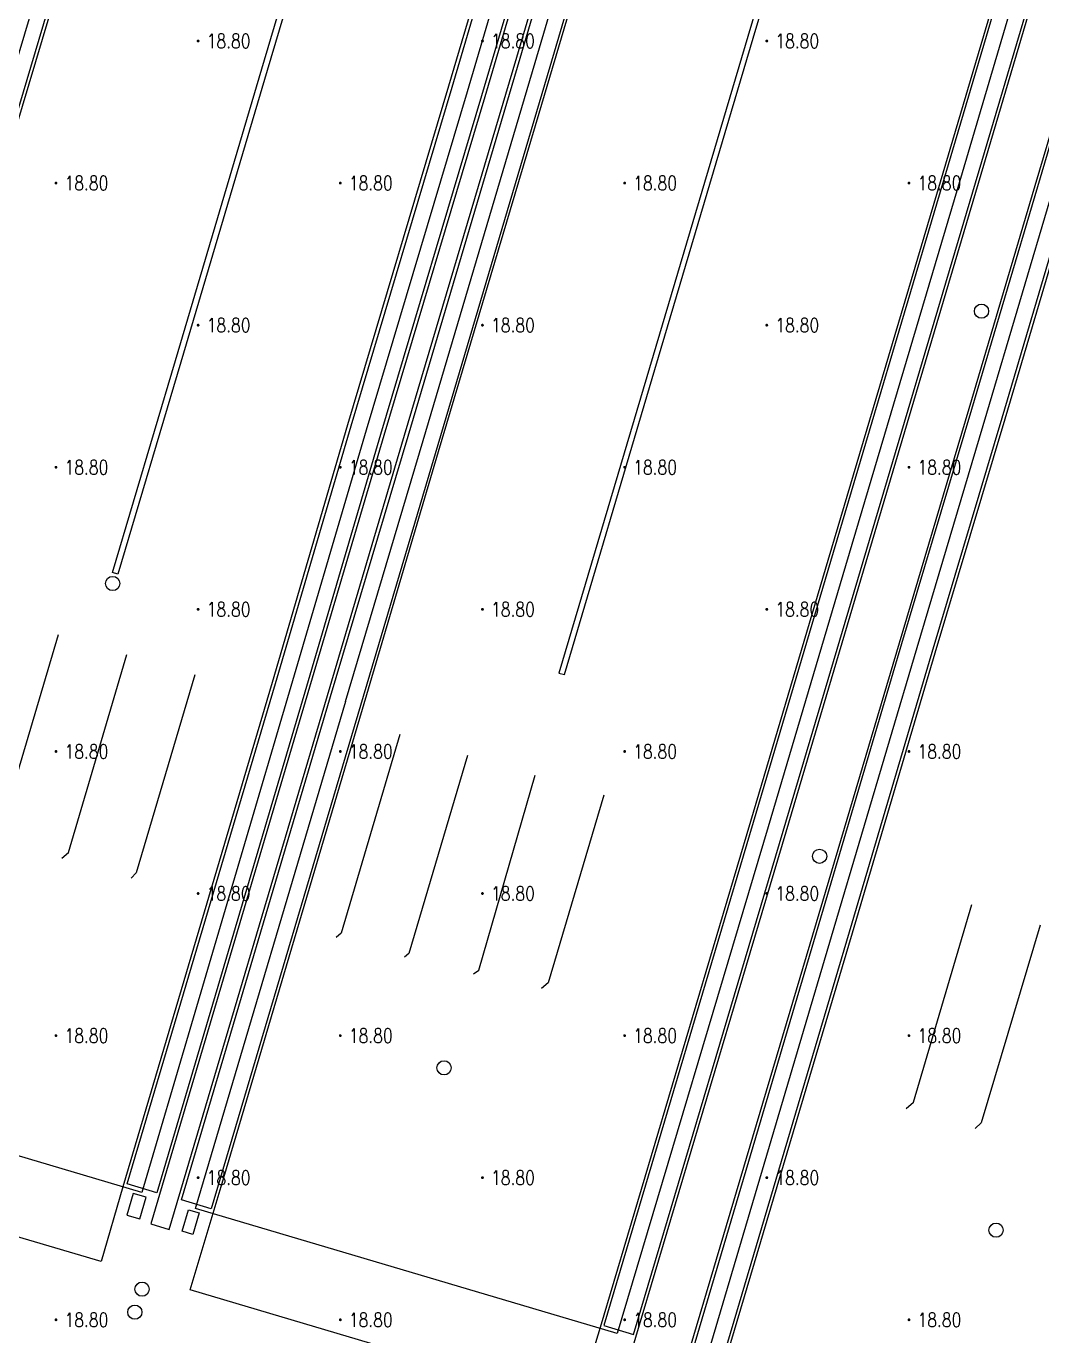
# Model space of a CAD drawing. Extents: x 404846 to 408477, y 3390929 to 3392894.
# Drawn here: x 405959.3 to 406030.7, y 3391763.3 to 3391855.4 of the extents above; entities that cross this region are included whole.
import ezdxf
from ezdxf.enums import TextEntityAlignment as Align

# ---------------------------------------------------------------- set-up
doc = ezdxf.new("R2010")
doc.units = 0
doc.header["$LTSCALE"] = 0.5
doc.layers.get('0').update_dxf_attribs({"linetype": 'CONTINUOUS'})
for name, color, linetype in [('3221', 6, 'CONTINUOUS'), ('FZTZ', 7, 'CONTINUOUS'), ('GCD', 1, 'CONTINUOUS'), ('GXYZ', 2, 'CONTINUOUS'), ('SXSS', 5, 'CONTINUOUS'), ('ZBTZ', 3, 'CONTINUOUS')]:
    doc.layers.add(name, color=color, linetype=linetype)
doc.styles.add('HZ', font='rs.shx', dxfattribs={"width": 0.8, "bigfont": 'hztxt.shx'})
doc.linetypes.add('1161', pattern='A,0,[149,AAA.SHX,S=0.15,R=0,X=0,Y=0],-1.6', length=1.6)

# ---------------------------------------------------------------- blocks, each defined once
blk = doc.blocks.new('GC200')
at = {"linetype": 'Continuous', "const_width": 0.2, "flags": 128}
blk.add_lwpolyline([(-0.1, 0, 1), (0.1, 0, 1)], format="xyb", close=True, dxfattribs=at)
blk = doc.blocks.new('gc188')
blk.add_circle((0, 0), 1)

msp = doc.modelspace()

# ---------------------------------------------------------------- linework, layer by layer
at = {"layer": '3221', "color": 6}
for points in [[(406094.128, 3392055.217, 18.862), (406082.622, 3392016.381, 18.929), (406074.314, 3391988.368, 18.94), (406068.536, 3391968.828, 18.873), (406064.027, 3391953.59, 18.723), (406060.389, 3391941.359, 18.736), (406055.863, 3391926.08, 18.832), (406049.171, 3391903.535, 18.827), (406046, 3391892.878, 18.779), (406043.619, 3391884.843, 18.88), (406040.286, 3391873.61, 18.717), (406036.209, 3391859.869, 18.811), (406031.461, 3391843.84, 18.905), (406026.821, 3391828.153, 19), (406021.905, 3391811.667, 18.952), (406016.079, 3391791.968, 18.811), (406007.09, 3391761.577, 18.838)], [(405953.455, 3391835.78, 19.059), (405960.564, 3391859.622, 19.028), (405964.81, 3391874.022, 18.907), (405972.234, 3391899.079, 18.716), (405980.331, 3391926.096, 18.585), (405990.151, 3391959.289, 18.712), (405995.899, 3391978.726, 18.783), (406000.912, 3391995.709, 19.113), (406006.982, 3392016.29, 19.267), (406013.363, 3392037.825, 19.066)], [(406082.11, 3392037.517, 18.824), (406072.91, 3392006.484, 18.985), (406065.264, 3391980.673, 18.955), (406058.468, 3391957.784, 18.782), (406050, 3391929.06, 18.72), (406043.865, 3391908.413, 18.759), (406037.221, 3391886.1, 18.818), (406031.035, 3391865.231, 18.747), (406024.804, 3391844.073, 18.672), (406016.904, 3391817.436, 18.731), (406011.454, 3391799.073, 18.97), (406000.825, 3391763.413, 18.711), (405971.162, 3391772.201, 18.711), (405981.746, 3391807.928, 18.97), (405981.735, 3391807.893, 18.97), (405987.184, 3391826.253, 18.731), (405995.075, 3391852.859, 18.672), (406001.305, 3391874.015, 18.747), (406007.499, 3391894.911, 18.818), (406014.152, 3391917.252, 18.759), (406020.282, 3391937.882, 18.72), (406028.75, 3391966.608, 18.782)], [(406043.084, 3392029.013, 19.066), (406036.71, 3392007.501, 19.267), (406030.644, 3391986.937, 19.113), (406025.627, 3391969.935, 18.783), (406019.878, 3391950.496, 18.712), (406010.042, 3391917.248, 18.585), (406001.957, 3391890.272, 18.716), (405994.538, 3391865.236, 18.648), (405990.285, 3391850.81, 19.028), (405983.182, 3391826.986, 18.649), (405977.885, 3391808.938, 18.811), (405967.387, 3391773.347, 18.593), (405937.616, 3391782.183, 18.593)]]:
    msp.add_polyline3d(points, dxfattribs=at)
at = {"layer": 'FZTZ', "linetype": 'Continuous', "flags": 128}
for points, elevation in [([(405957.016, 3391798.371), (405957.459, 3391798.79), (405961.542, 3391812.617)], 19.905), ([(405961.776, 3391796.859), (405962.231, 3391797.274), (405966.353, 3391811.198)], 19.931), ([(405971.125, 3391809.762), (405967.003, 3391795.839), (405966.637, 3391795.461)], 19.922), ([(405985.54, 3391805.58), (405981.412, 3391791.587), (405981.076, 3391791.279)], 20.02), ([(405990.304, 3391804.099), (405986.177, 3391790.155), (405985.87, 3391789.9)], 20.031), ([(405990.721, 3391788.733), (405991.098, 3391788.979), (405995.075, 3391802.699)], 19.912), ([(405999.888, 3391801.294), (405995.981, 3391788.086), (405995.51, 3391787.687)], 19.968), ([(406021.158, 3391779.259), (406021.675, 3391779.687), (406025.775, 3391793.616)], 19.968), ([(406030.587, 3391792.154), (406026.447, 3391778.252), (406026.021, 3391777.831)], 19.956)]:
    msp.add_lwpolyline(points, dxfattribs=dict(at, elevation=elevation))
at = {"layer": 'SXSS', "linetype": 'Continuous', "flags": 128}
for points, elevation in [([(406013.55, 3391977.985), (406006.652, 3391954.783), (405995.872, 3391918.421), (405988.598, 3391893.937), (405988.598, 3391893.936), (405982.44, 3391873.288), (405976.222, 3391852.305), (405970.146, 3391831.785), (405965.718, 3391816.856), (405965.335, 3391816.97), (405969.762, 3391831.899), (405975.839, 3391852.419), (405982.057, 3391873.402), (405988.215, 3391894.051)], 18.735), ([(406024.514, 3391903.546), (406016.927, 3391877.88), (406010.018, 3391854.687), (406002.918, 3391830.751), (405996.737, 3391809.896), (405997.121, 3391809.783), (406003.301, 3391830.637), (406010.401, 3391854.573), (406017.31, 3391877.767), (406024.897, 3391903.433), (406024.897, 3391903.432), (406030.417, 3391922.053), (406043.526, 3391966.123)], 18.833)]:
    msp.add_lwpolyline(points, dxfattribs=dict(at, elevation=elevation))
at = {"layer": 'ZBTZ', "linetype": '1161', "flags": 128}
for points, elevation in [([(406041.404, 3392136.026), (406043.477, 3392135.411), (406028.563, 3392085.136), (406028.322, 3392084.348), (406014.383, 3392037.523), (406008.002, 3392015.988), (406001.932, 3391995.408), (405996.907, 3391978.428), (405991.159, 3391958.991), (405981.338, 3391925.796), (405973.241, 3391898.777), (405965.825, 3391873.722), (405961.579, 3391859.321), (405954.47, 3391835.479), (405949.155, 3391817.37), (405938.729, 3391782.173), (405936.648, 3391782.792), (405947.079, 3391817.98), (405952.396, 3391836.093), (405959.505, 3391859.936), (405963.75, 3391874.336), (405971.174, 3391899.393), (405979.231, 3391926.423), (405989.051, 3391959.614), (405994.807, 3391979.048), (405999.819, 3391996.032), (406005.89, 3392016.613), (406012.271, 3392038.149), (406016.98, 3392054.02), (406026.178, 3392084.985), (406041.404, 3392136.026)], 18.889), ([(406057.035, 3392066.505), (406075.347, 3392128.252), (406073.988, 3392128.626), (406058.456, 3392076.268), (406049.001, 3392044.514), (406044.295, 3392028.654), (406037.922, 3392007.143), (406031.856, 3391986.579), (406026.838, 3391969.577), (406021.105, 3391950.133), (406011.267, 3391916.883), (406003.215, 3391889.912), (405995.776, 3391864.87), (405991.523, 3391850.443), (405984.42, 3391826.619), (405979.081, 3391808.494), (405968.029, 3391771.141), (405969.332, 3391770.726), (405980.465, 3391808.307), (405985.885, 3391826.639), (405993.775, 3391853.243), (406000.005, 3391874.399), (406006.242, 3391895.277), (406012.875, 3391917.632), (406019.004, 3391938.261), (406027.521, 3391966.98), (406034.309, 3391989.853), (406041.953, 3392015.658), (406051.153, 3392046.69), (406057.035, 3392066.505)], 18.819), ([(406066.022, 3392088.471), (406059.308, 3392065.831), (406053.466, 3392046.005), (406044.266, 3392014.972), (406036.622, 3391989.167), (406029.828, 3391966.288), (406021.306, 3391937.578), (406015.175, 3391916.947), (406008.522, 3391894.606), (406008.527, 3391894.606), (406002.333, 3391873.711), (405996.102, 3391852.555), (405988.212, 3391825.948), (405982.778, 3391807.622), (405972.283, 3391772.198), (405970.182, 3391772.821), (405980.676, 3391808.245), (405986.129, 3391826.566), (405994.019, 3391853.171), (406000.25, 3391874.327), (406006.444, 3391895.223), (406013.091, 3391917.568), (406019.221, 3391938.197), (406027.729, 3391966.911), (406034.523, 3391989.79), (406042.167, 3392015.594), (406051.366, 3392046.627), (406057.232, 3392066.433), (406057.22, 3392066.45), (406074.926, 3392126.152), (406077.014, 3392125.532), (406066.022, 3392088.471)], 18.79), ([(406081.077, 3392037.824), (406071.877, 3392006.79), (406064.231, 3391980.979), (406057.434, 3391958.09), (406048.935, 3391929.376), (406042.8, 3391908.73), (406036.16, 3391886.415), (406023.742, 3391844.387), (406015.843, 3391817.751), (406010.393, 3391799.388), (405999.888, 3391763.977), (406001.985, 3391763.352), (406012.508, 3391798.76), (406017.958, 3391817.123), (406025.858, 3391843.761), (406038.3, 3391885.779), (406044.945, 3391908.092), (406051.08, 3391928.739), (406059.554, 3391957.463), (406066.35, 3391980.351), (406073.996, 3392006.162), (406083.196, 3392037.196), (406089.063, 3392057.007), (406106.705, 3392116.641), (406104.61, 3392117.263), (406086.927, 3392057.64), (406081.077, 3392037.824)], 18.799), ([(406110.882, 3392115.475), (406113.001, 3392114.847), (406095.181, 3392054.904), (406083.675, 3392016.068), (406075.368, 3391988.056), (406069.59, 3391968.516), (406065.081, 3391953.278), (406061.434, 3391941.048), (406056.908, 3391925.77), (406050.216, 3391903.224), (406047.045, 3391892.567), (406044.664, 3391884.534), (406041.358, 3391873.294), (406037.28, 3391859.552), (406032.533, 3391843.523), (406027.892, 3391827.834), (406022.977, 3391811.349), (406017.151, 3391791.651), (406008.228, 3391761.516), (406006.121, 3391762.143), (406015.035, 3391792.277), (406020.861, 3391811.977), (406025.777, 3391828.463), (406030.417, 3391844.149), (406035.165, 3391860.179), (406039.242, 3391873.919), (406042.584, 3391885.151), (406044.965, 3391893.185), (406048.135, 3391903.843), (406054.827, 3391926.387), (406059.354, 3391941.666), (406062.992, 3391953.898), (406067.494, 3391969.136), (406073.272, 3391988.676), (406081.58, 3392016.689), (406093.086, 3392055.525), (406110.882, 3392115.475)], 18.847), ([(405967.708, 3391773.002), (405966.798, 3391773.27), (405966.353, 3391771.753), (405967.264, 3391771.486), (405967.708, 3391773.002)], 18.783), ([(405970.235, 3391770.614), (405970.68, 3391772.13), (405971.431, 3391771.91), (405970.987, 3391770.394), (405970.235, 3391770.614)], 18.78)]:
    msp.add_lwpolyline(points, close=True, dxfattribs=dict(at, elevation=elevation))
for points, elevation in [([(406071.079, 3392127.192), (406073.176, 3392126.57), (406058.271, 3392076.323), (406048.82, 3392044.567), (406044.114, 3392028.708), (406037.741, 3392007.197), (406031.675, 3391986.633), (406026.657, 3391969.631), (406020.889, 3391950.197), (406011.052, 3391916.947), (406003.022, 3391889.96), (405995.553, 3391864.936), (405991.3, 3391850.509), (405984.197, 3391826.685), (405978.871, 3391808.556), (405968.447, 3391773.326), (405966.375, 3391773.939), (405976.799, 3391809.169), (405982.12, 3391827.3), (405989.223, 3391851.125), (405993.476, 3391865.55), (406000.934, 3391890.575), (406008.957, 3391917.571), (406018.793, 3391950.817), (406024.541, 3391970.256), (406029.576, 3391987.252), (406035.642, 3392007.817), (406042.016, 3392029.33), (406046.722, 3392045.19), (406056.157, 3392076.951)], 18.848), ([(406089.221, 3392056.96), (406083.354, 3392037.149), (406074.153, 3392006.115), (406066.507, 3391980.304), (406059.712, 3391957.416), (406051.23, 3391928.695), (406045.095, 3391908.047), (406038.459, 3391885.733), (406026.042, 3391843.707), (406018.142, 3391817.069), (406012.692, 3391798.705), (406001.53, 3391761.165), (406005.275, 3391760.047), (406014.855, 3391792.33), (406020.682, 3391812.03), (406025.597, 3391828.516), (406030.237, 3391844.203), (406034.985, 3391860.232), (406039.062, 3391873.972), (406042.425, 3391885.197), (406044.806, 3391893.232), (406047.977, 3391903.89), (406054.669, 3391926.434), (406059.196, 3391941.713), (406062.834, 3391953.945), (406067.364, 3391969.175), (406073.143, 3391988.715), (406081.451, 3392016.728), (406092.917, 3392055.584), (406111.314, 3392117.623), (406107.567, 3392118.802), (406089.225, 3392056.958)], 18.824), ([(406060.084, 3392090.99), (406055.954, 3392077.011), (406046.519, 3392045.25), (406041.813, 3392029.39), (406035.439, 3392007.877), (406029.373, 3391987.312), (406024.326, 3391970.319), (406018.578, 3391950.88), (406008.742, 3391917.635), (406000.686, 3391890.649), (405993.229, 3391865.623), (405988.976, 3391851.198), (405981.873, 3391827.373), (405976.567, 3391809.238), (405966.064, 3391773.739), (405964.539, 3391768.492), (405937.247, 3391776.529), (405938.861, 3391781.813), (405949.387, 3391817.302), (405954.702, 3391835.411), (405961.81, 3391859.253), (405966.056, 3391873.654), (405973.48, 3391898.709), (405981.544, 3391925.734), (405991.365, 3391958.93), (405997.113, 3391978.367), (406002.136, 3391995.348), (406008.206, 3392015.928), (406014.586, 3392037.463), (406019.295, 3392053.333), (406028.79, 3392085.08), (406033.012, 3392099.08)], 18.872), ([(406093.639, 3392081.037), (406086.739, 3392057.695), (406080.888, 3392037.879), (406071.688, 3392006.846), (406064.042, 3391981.035), (406057.246, 3391958.146), (406048.747, 3391929.432), (406042.612, 3391908.786), (406035.971, 3391886.471), (406023.554, 3391844.443), (406015.655, 3391817.807), (406010.205, 3391799.444), (405999.644, 3391763.845), (405998.121, 3391758.826), (405997.71, 3391758.488), (405970.798, 3391766.486), (405972.976, 3391773.763), (405982.917, 3391807.362), (405988.255, 3391825.483), (405995.358, 3391849.306), (405999.612, 3391863.735), (406007.048, 3391888.771), (406015.102, 3391915.744), (406024.941, 3391949), (406030.675, 3391968.446), (406035.693, 3391985.447), (406041.758, 3392006.009), (406048.13, 3392027.517), (406052.835, 3392043.375), (406059.684, 3392066.19), (406066.428, 3392089.108)], 18.787), ([(406102.406, 3392078.338), (406095.391, 3392054.842), (406083.885, 3392016.006), (406075.578, 3391987.994), (406069.799, 3391968.454), (406065.29, 3391953.216), (406061.676, 3391940.977), (406057.15, 3391925.699), (406050.458, 3391903.152), (406047.287, 3391892.495), (406044.906, 3391884.462), (406041.567, 3391873.232), (406037.49, 3391859.49), (406032.742, 3391843.461), (406028.101, 3391827.772), (406023.186, 3391811.287), (406017.36, 3391791.589), (406008.371, 3391761.252)], 18.848)]:
    msp.add_lwpolyline(points, dxfattribs=dict(at, elevation=elevation))

# ---------------------------------------------------------------- block references
at = {"layer": 'GCD', "linetype": 'Continuous'}
ref = msp.add_blockref('GC200', (405971.358, 3391854.379, 18.8), dxfattribs=dict(at, xscale=0.5, yscale=0.5, zscale=0.5))
ref.add_attrib('height', '18.80', dxfattribs={"linetype": 'Continuous', "height": 1, "style": 'HZ', "width": 0.8}).set_placement((405971.958, 3391854.379, 18.8), align=Align.MIDDLE_LEFT)
ref = msp.add_blockref('GC200', (405991.358, 3391854.379, 18.8), dxfattribs=dict(at, xscale=0.5, yscale=0.5, zscale=0.5))
ref.add_attrib('height', '18.80', dxfattribs={"linetype": 'Continuous', "height": 1, "style": 'HZ', "width": 0.8}).set_placement((405991.958, 3391854.379, 18.8), align=Align.MIDDLE_LEFT)
ref = msp.add_blockref('GC200', (406011.358, 3391854.379, 18.8), dxfattribs=dict(at, xscale=0.5, yscale=0.5, zscale=0.5))
ref.add_attrib('height', '18.80', dxfattribs={"linetype": 'Continuous', "height": 1, "style": 'HZ', "width": 0.8}).set_placement((406011.958, 3391854.379, 18.8), align=Align.MIDDLE_LEFT)
ref = msp.add_blockref('GC200', (405961.358, 3391844.379, 18.8), dxfattribs=dict(at, xscale=0.5, yscale=0.5, zscale=0.5))
ref.add_attrib('height', '18.80', dxfattribs={"linetype": 'Continuous', "height": 1, "style": 'HZ', "width": 0.8}).set_placement((405961.958, 3391844.379, 18.8), align=Align.MIDDLE_LEFT)
ref = msp.add_blockref('GC200', (405981.358, 3391844.379, 18.8), dxfattribs=dict(at, xscale=0.5, yscale=0.5, zscale=0.5))
ref.add_attrib('height', '18.80', dxfattribs={"linetype": 'Continuous', "height": 1, "style": 'HZ', "width": 0.8}).set_placement((405981.958, 3391844.379, 18.8), align=Align.MIDDLE_LEFT)
ref = msp.add_blockref('GC200', (406001.358, 3391844.379, 18.8), dxfattribs=dict(at, xscale=0.5, yscale=0.5, zscale=0.5))
ref.add_attrib('height', '18.80', dxfattribs={"linetype": 'Continuous', "height": 1, "style": 'HZ', "width": 0.8}).set_placement((406001.958, 3391844.379, 18.8), align=Align.MIDDLE_LEFT)
ref = msp.add_blockref('GC200', (406021.358, 3391844.379, 18.8), dxfattribs=dict(at, xscale=0.5, yscale=0.5, zscale=0.5))
ref.add_attrib('height', '18.80', dxfattribs={"linetype": 'Continuous', "height": 1, "style": 'HZ', "width": 0.8}).set_placement((406021.958, 3391844.379, 18.8), align=Align.MIDDLE_LEFT)
ref = msp.add_blockref('GC200', (405971.358, 3391834.379, 18.8), dxfattribs=dict(at, xscale=0.5, yscale=0.5, zscale=0.5))
ref.add_attrib('height', '18.80', dxfattribs={"linetype": 'Continuous', "height": 1, "style": 'HZ', "width": 0.8}).set_placement((405971.958, 3391834.379, 18.8), align=Align.MIDDLE_LEFT)
ref = msp.add_blockref('GC200', (405991.358, 3391834.379, 18.8), dxfattribs=dict(at, xscale=0.5, yscale=0.5, zscale=0.5))
ref.add_attrib('height', '18.80', dxfattribs={"linetype": 'Continuous', "height": 1, "style": 'HZ', "width": 0.8}).set_placement((405991.958, 3391834.379, 18.8), align=Align.MIDDLE_LEFT)
ref = msp.add_blockref('GC200', (406011.358, 3391834.379, 18.8), dxfattribs=dict(at, xscale=0.5, yscale=0.5, zscale=0.5))
ref.add_attrib('height', '18.80', dxfattribs={"linetype": 'Continuous', "height": 1, "style": 'HZ', "width": 0.8}).set_placement((406011.958, 3391834.379, 18.8), align=Align.MIDDLE_LEFT)
ref = msp.add_blockref('GC200', (405961.358, 3391824.379, 18.8), dxfattribs=dict(at, xscale=0.5, yscale=0.5, zscale=0.5))
ref.add_attrib('height', '18.80', dxfattribs={"linetype": 'Continuous', "height": 1, "style": 'HZ', "width": 0.8}).set_placement((405961.958, 3391824.379, 18.8), align=Align.MIDDLE_LEFT)
ref = msp.add_blockref('GC200', (405981.358, 3391824.379, 18.8), dxfattribs=dict(at, xscale=0.5, yscale=0.5, zscale=0.5))
ref.add_attrib('height', '18.80', dxfattribs={"linetype": 'Continuous', "height": 1, "style": 'HZ', "width": 0.8}).set_placement((405981.958, 3391824.379, 18.8), align=Align.MIDDLE_LEFT)
ref = msp.add_blockref('GC200', (406001.358, 3391824.379, 18.8), dxfattribs=dict(at, xscale=0.5, yscale=0.5, zscale=0.5))
ref.add_attrib('height', '18.80', dxfattribs={"linetype": 'Continuous', "height": 1, "style": 'HZ', "width": 0.8}).set_placement((406001.958, 3391824.379, 18.8), align=Align.MIDDLE_LEFT)
ref = msp.add_blockref('GC200', (406021.358, 3391824.379, 18.8), dxfattribs=dict(at, xscale=0.5, yscale=0.5, zscale=0.5))
ref.add_attrib('height', '18.80', dxfattribs={"linetype": 'Continuous', "height": 1, "style": 'HZ', "width": 0.8}).set_placement((406021.958, 3391824.379, 18.8), align=Align.MIDDLE_LEFT)
ref = msp.add_blockref('GC200', (405971.358, 3391814.379, 18.8), dxfattribs=dict(at, xscale=0.5, yscale=0.5, zscale=0.5))
ref.add_attrib('height', '18.80', dxfattribs={"linetype": 'Continuous', "height": 1, "style": 'HZ', "width": 0.8}).set_placement((405971.958, 3391814.379, 18.8), align=Align.MIDDLE_LEFT)
ref = msp.add_blockref('GC200', (405991.358, 3391814.379, 18.8), dxfattribs=dict(at, xscale=0.5, yscale=0.5, zscale=0.5))
ref.add_attrib('height', '18.80', dxfattribs={"linetype": 'Continuous', "height": 1, "style": 'HZ', "width": 0.8}).set_placement((405991.958, 3391814.379, 18.8), align=Align.MIDDLE_LEFT)
ref = msp.add_blockref('GC200', (406011.358, 3391814.379, 18.8), dxfattribs=dict(at, xscale=0.5, yscale=0.5, zscale=0.5))
ref.add_attrib('height', '18.80', dxfattribs={"linetype": 'Continuous', "height": 1, "style": 'HZ', "width": 0.8}).set_placement((406011.958, 3391814.379, 18.8), align=Align.MIDDLE_LEFT)
ref = msp.add_blockref('GC200', (405961.358, 3391804.379, 18.8), dxfattribs=dict(at, xscale=0.5, yscale=0.5, zscale=0.5))
ref.add_attrib('height', '18.80', dxfattribs={"linetype": 'Continuous', "height": 1, "style": 'HZ', "width": 0.8}).set_placement((405961.958, 3391804.379, 18.8), align=Align.MIDDLE_LEFT)
ref = msp.add_blockref('GC200', (405981.358, 3391804.379, 18.8), dxfattribs=dict(at, xscale=0.5, yscale=0.5, zscale=0.5))
ref.add_attrib('height', '18.80', dxfattribs={"linetype": 'Continuous', "height": 1, "style": 'HZ', "width": 0.8}).set_placement((405981.958, 3391804.379, 18.8), align=Align.MIDDLE_LEFT)
ref = msp.add_blockref('GC200', (406001.358, 3391804.379, 18.8), dxfattribs=dict(at, xscale=0.5, yscale=0.5, zscale=0.5))
ref.add_attrib('height', '18.80', dxfattribs={"linetype": 'Continuous', "height": 1, "style": 'HZ', "width": 0.8}).set_placement((406001.958, 3391804.379, 18.8), align=Align.MIDDLE_LEFT)
ref = msp.add_blockref('GC200', (406021.358, 3391804.379, 18.8), dxfattribs=dict(at, xscale=0.5, yscale=0.5, zscale=0.5))
ref.add_attrib('height', '18.80', dxfattribs={"linetype": 'Continuous', "height": 1, "style": 'HZ', "width": 0.8}).set_placement((406021.958, 3391804.379, 18.8), align=Align.MIDDLE_LEFT)
ref = msp.add_blockref('GC200', (405971.358, 3391794.379, 18.8), dxfattribs=dict(at, xscale=0.5, yscale=0.5, zscale=0.5))
ref.add_attrib('height', '18.80', dxfattribs={"linetype": 'Continuous', "height": 1, "style": 'HZ', "width": 0.8}).set_placement((405971.958, 3391794.379, 18.8), align=Align.MIDDLE_LEFT)
ref = msp.add_blockref('GC200', (405991.358, 3391794.379, 18.8), dxfattribs=dict(at, xscale=0.5, yscale=0.5, zscale=0.5))
ref.add_attrib('height', '18.80', dxfattribs={"linetype": 'Continuous', "height": 1, "style": 'HZ', "width": 0.8}).set_placement((405991.958, 3391794.379, 18.8), align=Align.MIDDLE_LEFT)
ref = msp.add_blockref('GC200', (406011.358, 3391794.379, 18.8), dxfattribs=dict(at, xscale=0.5, yscale=0.5, zscale=0.5))
ref.add_attrib('height', '18.80', dxfattribs={"linetype": 'Continuous', "height": 1, "style": 'HZ', "width": 0.8}).set_placement((406011.958, 3391794.379, 18.8), align=Align.MIDDLE_LEFT)
ref = msp.add_blockref('GC200', (405961.358, 3391784.379, 18.8), dxfattribs=dict(at, xscale=0.5, yscale=0.5, zscale=0.5))
ref.add_attrib('height', '18.80', dxfattribs={"linetype": 'Continuous', "height": 1, "style": 'HZ', "width": 0.8}).set_placement((405961.958, 3391784.379, 18.8), align=Align.MIDDLE_LEFT)
ref = msp.add_blockref('GC200', (405981.358, 3391784.379, 18.8), dxfattribs=dict(at, xscale=0.5, yscale=0.5, zscale=0.5))
ref.add_attrib('height', '18.80', dxfattribs={"linetype": 'Continuous', "height": 1, "style": 'HZ', "width": 0.8}).set_placement((405981.958, 3391784.379, 18.8), align=Align.MIDDLE_LEFT)
ref = msp.add_blockref('GC200', (406001.358, 3391784.379, 18.8), dxfattribs=dict(at, xscale=0.5, yscale=0.5, zscale=0.5))
ref.add_attrib('height', '18.80', dxfattribs={"linetype": 'Continuous', "height": 1, "style": 'HZ', "width": 0.8}).set_placement((406001.958, 3391784.379, 18.8), align=Align.MIDDLE_LEFT)
ref = msp.add_blockref('GC200', (406021.358, 3391784.379, 18.8), dxfattribs=dict(at, xscale=0.5, yscale=0.5, zscale=0.5))
ref.add_attrib('height', '18.80', dxfattribs={"linetype": 'Continuous', "height": 1, "style": 'HZ', "width": 0.8}).set_placement((406021.958, 3391784.379, 18.8), align=Align.MIDDLE_LEFT)
ref = msp.add_blockref('GC200', (405971.358, 3391774.379, 18.8), dxfattribs=dict(at, xscale=0.5, yscale=0.5, zscale=0.5))
ref.add_attrib('height', '18.80', dxfattribs={"linetype": 'Continuous', "height": 1, "style": 'HZ', "width": 0.8}).set_placement((405971.958, 3391774.379, 18.8), align=Align.MIDDLE_LEFT)
ref = msp.add_blockref('GC200', (405991.358, 3391774.379, 18.8), dxfattribs=dict(at, xscale=0.5, yscale=0.5, zscale=0.5))
ref.add_attrib('height', '18.80', dxfattribs={"linetype": 'Continuous', "height": 1, "style": 'HZ', "width": 0.8}).set_placement((405991.958, 3391774.379, 18.8), align=Align.MIDDLE_LEFT)
ref = msp.add_blockref('GC200', (406011.358, 3391774.379, 18.8), dxfattribs=dict(at, xscale=0.5, yscale=0.5, zscale=0.5))
ref.add_attrib('height', '18.80', dxfattribs={"linetype": 'Continuous', "height": 1, "style": 'HZ', "width": 0.8}).set_placement((406011.958, 3391774.379, 18.8), align=Align.MIDDLE_LEFT)
ref = msp.add_blockref('GC200', (405961.358, 3391764.379, 18.8), dxfattribs=dict(at, xscale=0.5, yscale=0.5, zscale=0.5))
ref.add_attrib('height', '18.80', dxfattribs={"linetype": 'Continuous', "height": 1, "style": 'HZ', "width": 0.8}).set_placement((405961.958, 3391764.379, 18.8), align=Align.MIDDLE_LEFT)
ref = msp.add_blockref('GC200', (405981.358, 3391764.379, 18.8), dxfattribs=dict(at, xscale=0.5, yscale=0.5, zscale=0.5))
ref.add_attrib('height', '18.80', dxfattribs={"linetype": 'Continuous', "height": 1, "style": 'HZ', "width": 0.8}).set_placement((405981.958, 3391764.379, 18.8), align=Align.MIDDLE_LEFT)
ref = msp.add_blockref('GC200', (406001.358, 3391764.379, 18.8), dxfattribs=dict(at, xscale=0.5, yscale=0.5, zscale=0.5))
ref.add_attrib('height', '18.80', dxfattribs={"linetype": 'Continuous', "height": 1, "style": 'HZ', "width": 0.8}).set_placement((406001.958, 3391764.379, 18.8), align=Align.MIDDLE_LEFT)
ref = msp.add_blockref('GC200', (406021.358, 3391764.379, 18.8), dxfattribs=dict(at, xscale=0.5, yscale=0.5, zscale=0.5))
ref.add_attrib('height', '18.80', dxfattribs={"linetype": 'Continuous', "height": 1, "style": 'HZ', "width": 0.8}).set_placement((406021.958, 3391764.379, 18.8), align=Align.MIDDLE_LEFT)
at = {"layer": 'GXYZ', "linetype": 'Continuous', "xscale": 0.5, "yscale": 0.5}
for p in [(406026.461, 3391835.362, 18.946), (405965.348, 3391816.201, 18.725), (406015.07, 3391797.002, 18.945), (405988.658, 3391782.11, 18.613), (406027.486, 3391770.689, 18.705), (405967.417, 3391766.533, 18.609), (405966.907, 3391764.916, 18.609)]:
    msp.add_blockref('gc188', p, dxfattribs=at)

doc.saveas('drawing.dxf')
